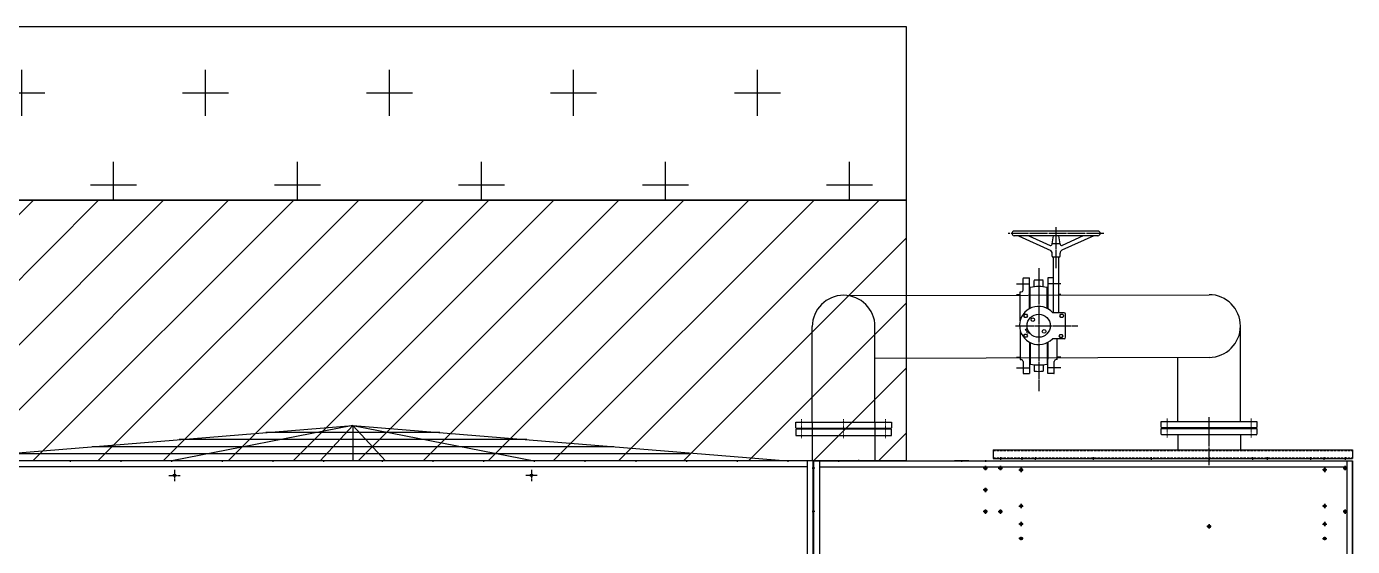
# Model space of a CAD drawing. Header units: millimetres. Extents: x 2905 to 24764, y 2030 to 17488.
# Drawn here: x 7667 to 12243, y 8128 to 9924 of the extents above; entities that cross this region are included whole.
import ezdxf

# ---------------------------------------------------------------- set-up
doc = ezdxf.new("R2010")
doc.units = ezdxf.units.MM
for name, pattern in [('CENTER', [65, 60, -2, 1, -2]), ('DGN Style 4', [4.8, 2.4, -1.2, 0, -1.2]), ('HIDDEN', [3, 2, -1])]:
    doc.linetypes.add(name, pattern=pattern)
doc.layers.get('DEFPOINTS').update_dxf_attribs({"color": 140})
doc.layers.add('CENTER', color=1, linetype='CENTER')
doc.layers.add('숨은선', color=5, linetype='HIDDEN')
doc.layers.add('L(c)', color=1, linetype='DGN Style 4', lineweight=5)

# ---------------------------------------------------------------- blocks, each defined once
blk = doc.blocks.new('_Dot스')
at = {"color": 1}
blk.add_line((3, 0), (-3, 0), dxfattribs=at)
blk = doc.blocks.new('6가로피스')
blk.add_blockref('_Dot스', (0, 0))
blk = doc.blocks.new('6세로피스')
at = {"color": 1}
blk.add_line((0, 3), (0, -3), dxfattribs=at)
blk = doc.blocks.new('9가로피스')
at = {"color": 1}
blk.add_line((-4.5, 0), (4.5, 0), dxfattribs=at)

msp = doc.modelspace()

# ---------------------------------------------------------------- hatches: boundary and pattern name
h = msp.add_hatch()
h.set_pattern_fill('CROSS', scale=50)
h.set_pattern_definition([(0, (-358824.65, 1846114), (317.5, 317.5), [158.75, -476.25]), (90, (-358745.28, 1846034.63), (-317.5, 317.5), [158.75, -476.25])])
h.paths.add_polyline_path([(6885.3, 9923.6), (10703.3, 9923.6), (10703.3, 9323.6), (6885.3, 9323.6)])
h = msp.add_hatch()
h.set_pattern_fill('ANSI31', scale=50)
h.set_pattern_definition([(45, (-358824.65, 1846114), (-112.253202, 112.253202), [])])
h.paths.add_polyline_path([(6885.3, 9323.6), (10703.3, 9323.6), (10703.3, 8423.6), (6885.3, 8423.6)])

# ---------------------------------------------------------------- linework, layer by layer
for p, q in [((11364.7, 9217.3), (11075.7, 9217.3)), ((11364.7, 9201.3), (11075.7, 9201.3)), ((11090.7, 9201.3), (11201.6, 9150.3)), ((11126.7, 9201.3), (11200.1, 9167.5)), ((11206.3, 9173.1), (11211.2, 9201.3)), ((11234.3, 9173), (11229.2, 9201.3)), ((11350.1, 9201.3), (11240.2, 9150.8)), ((11314.2, 9201.3), (11241.3, 9167.8)), ((11206.2, 9172.3), (11206.2, 9173.1)), ((11234.3, 9173), (11206.2, 9173.1)), ((11234.2, 9172.3), (11234.2, 9173)), ((11206.2, 9130.2), (11206.2, 9143)), ((11231.2, 9127.2), (11209.2, 9127.2)), ((11211.2, 8944.3), (11211.2, 9127.2)), ((11229.2, 8944.3), (11229.2, 9127.2)), ((11234.2, 9130.2), (11234.2, 9141.4)), ((11106.2, 9013.3), (11106.2, 9053.3)), ((11108.2, 9055.3), (11128.2, 9055.3)), ((11128.2, 8948.8), (11128.2, 9055.3)), ((11131.2, 8950.4), (11131.2, 9022.6)), ((11145.2, 9024.9), (11145.2, 9047)), ((11175.2, 9024.9), (11175.2, 9047)), ((11189.2, 8950.4), (11189.2, 9022.6)), ((11211.2, 9055.3), (11192.2, 9055.3)), ((11192.2, 9055.3), (11192.2, 8948.8)), ((11084.2, 8998.3), (11096.2, 8998.3)), ((11096.2, 9007.3), (11100.2, 9007.3)), ((11096.2, 8907.2), (11096.2, 9007.3)), ((11128.2, 8948.8), (11128.2, 9006)), ((11192.2, 8948.8), (11192.2, 9006)), ((11236.2, 8998.3), (11229.2, 8998.3)), ((11247.9, 8935.3), (11209.2, 8935.3)), ((11211.2, 8955), (11211.2, 8957.6)), ((11211.2, 8935.3), (11211.2, 8949.8)), ((11229.2, 8955), (11229.2, 8958)), ((11229.2, 8935.3), (11229.2, 8949.5)), ((11252.9, 8850.3), (11252.9, 8930.3)), ((10378.8, 8557.6), (10378.8, 8887.3)), ((10595.1, 8557.6), (10595.1, 8887.3)), ((11856.4, 8559.6), (11856.4, 8889.3)), ((11096.2, 8874.9), (11096.2, 8773.3)), ((11118.6, 8877.9), (11114.1, 8875.1)), ((11120.1, 8874.4), (11116.2, 8871)), ((11122.3, 8871), (11118.6, 8867.1)), ((11124.4, 8868.4), (11122.7, 8863)), ((11128.2, 8833.4), (11128.2, 8725.3)), ((11128.2, 8833.4), (11128.2, 8774.5)), ((11192.2, 8833.4), (11192.2, 8774.5)), ((11192.2, 8725.3), (11192.2, 8833.4)), ((11247.9, 8845.3), (11207.7, 8845.3)), ((11224.2, 8773.3), (11224.2, 8845.3)), ((11131.2, 8831.8), (11131.2, 8757.9)), ((11189.2, 8831.8), (11189.2, 8757.9)), ((11084.2, 8782.3), (11096.2, 8782.3)), ((11096.2, 8773.3), (11100.2, 8773.3)), ((11106.2, 8767.3), (11106.2, 8727.3)), ((11145.2, 8755.6), (11145.2, 8733.5)), ((11175.2, 8755.6), (11175.2, 8733.5)), ((11214.2, 8727.3), (11214.2, 8767.3)), ((11224.2, 8773.3), (11220.2, 8773.3)), ((11236.2, 8782.3), (11224.2, 8782.3)), ((11640.1, 8559.6), (11640.1, 8778.5)), ((11108.2, 8725.3), (11128.2, 8725.3)), ((11212.2, 8725.3), (11192.2, 8725.3)), ((11856.4, 8633.7), (11855.4, 8633.7)), ((11583.3, 8559.6), (11913.3, 8559.6)), ((11583.3, 8539.6), (11583.3, 8559.6)), ((11913.3, 8559.6), (11913.3, 8539.6)), ((10322, 8557.6), (10652, 8557.6)), ((10322, 8537.6), (10322, 8557.6)), ((10322, 8531.6), (10322, 8511.6)), ((10650, 8535.6), (10324, 8535.6)), ((10650, 8533.6), (10324, 8533.6)), ((10378.8, 8557.6), (10378.8, 8423.6)), ((10595.1, 8557.6), (10595.1, 8423.6)), ((10652, 8557.6), (10652, 8537.6)), ((10652, 8511.6), (10652, 8531.6)), ((11583.3, 8535.6), (11913.3, 8535.6)), ((11583.3, 8515.6), (11583.3, 8535.6)), ((11911.3, 8537.6), (11585.3, 8537.6)), ((11911.3, 8513.6), (11585.3, 8513.6)), ((11640.1, 8513.6), (11640.1, 8461.6)), ((11856.4, 8513.6), (11856.4, 8461.6)), ((11913.3, 8535.6), (11913.3, 8515.6)), ((10322, 8511.6), (10652, 8511.6)), ((10381.3, 8423.6), (7205.3, 8423.6)), ((10361.3, 8423.6), (10361.3, 8073.6)), ((10361.3, 8423.6), (10361.3, 8073.6)), ((10381.3, 8073.6), (10381.3, 8423.6)), ((10381.3, 8423.6), (10381.3, 8073.6)), ((10381.3, 8073.6), (10381.3, 8423.6)), ((10381.3, 8423.6), (10381.3, 8073.6)), ((10383.3, 8073.6), (10383.3, 8423.6)), ((10383.3, 8423.6), (10383.3, 8073.6)), ((10403.3, 8423.6), (10403.3, 8073.6)), ((10919.3, 8423.6), (10869.3, 8423.6)), ((10921.3, 8423.6), (10971.3, 8423.6)), ((11003.3, 8461.6), (12243.3, 8461.6)), ((11003.3, 8461.6), (11003.3, 8431.6)), ((11003.3, 8431.6), (12243.3, 8431.6)), ((12223.3, 8423.6), (12223.3, 8073.6)), ((12243.3, 8461.6), (12243.3, 8431.6)), ((12243.3, 8073.6), (12243.3, 8423.6)), ((12243.3, 8423.6), (12243.3, 8073.6)), ((12243.3, 8073.6), (12243.3, 8423.6)), ((12243.3, 8073.6), (12243.3, 8423.6)), ((12243.3, 8423.6), (12243.3, 8073.6)), ((10361.3, 8403.6), (7225.3, 8403.6))]:
    msp.add_line(p, q)
at = {"color": 7}
for p, q in [((10498.3, 8994.9), (11748.3, 8997.5)), ((10595.1, 8778.5), (11748.3, 8781.2)), ((10381.3, 8423.6), (10381.3, 8073.6)), ((10383.3, 8423.6), (12243.3, 8423.6)), ((10403.3, 8403.6), (12223.3, 8403.6))]:
    msp.add_line(p, q, dxfattribs=at)
at = {"color": 3}
for p, q in [((7293.3, 8423.6), (8793.3, 8546)), ((8793.3, 8546), (8167.9, 8423.6)), ((9093.3, 8521.5), (8493.3, 8521.5)), ((8793.3, 8546), (8680.4, 8423.6)), ((8793.3, 8546), (10293.3, 8423.6)), ((8793.3, 8546), (8906.2, 8423.6)), ((8793.3, 8546), (9418.7, 8423.6)), ((9693.3, 8472.6), (7893.3, 8472.6)), ((9393.3, 8497), (8193.3, 8497)), ((9954.1, 8448.1), (7632.5, 8448.1))]:
    msp.add_line(p, q, dxfattribs=at)
at = {"color": 1}
for p, q in [((10469.3, 8426.6), (10469.3, 8420.6)), ((10894.3, 8426.6), (10894.3, 8420.6)), ((10976.3, 8426.6), (10976.3, 8420.6))]:
    msp.add_line(p, q, dxfattribs=at)
at = {"color": 2}
msp.add_line((10538.3, 8426.8), (10538.3, 8423.6), dxfattribs=at)
at = {"color": 7}
msp.add_lwpolyline([(6885.3, 9923.6), (10703.3, 9923.6), (10703.3, 9323.6), (6885.3, 9323.6)], close=True, dxfattribs=at)
for points in [[(6885.3, 9323.6), (10703.3, 9323.6), (10703.3, 8423.6), (6885.3, 8423.6)], [(11118.7, 8929.9), (11121.8, 8924.4), (11118.7, 8919), (11112.3, 8919), (11109.2, 8924.4), (11112.3, 8929.9)], [(11243, 8929.8), (11246.1, 8924.3), (11243, 8918.9), (11236.6, 8918.9), (11233.5, 8924.3), (11236.6, 8929.8)], [(11118.4, 8861.3), (11121.5, 8855.9), (11118.4, 8850.4), (11112.1, 8850.4), (11108.9, 8855.9), (11112.1, 8861.3)], [(11240.6, 8860.5), (11243.7, 8855.1), (11240.6, 8849.6), (11234.3, 8849.6), (11231.1, 8855.1), (11234.3, 8860.5)]]:
    msp.add_lwpolyline(points, close=True)
for centre, radius in [((11160.2, 8890.3), 40), ((11140, 8911.2), 6.12), ((11179, 8870.4), 6.32), ((8177.3, 8373.6), 4.5), ((8177.3, 8373.6), 4.5), ((9409.3, 8373.6), 4.5), ((9409.3, 8373.6), 4.5), ((10976.3, 8398.6), 4.5), ((10976.3, 8398.6), 4.5), ((10976.3, 8398.6), 4.5), ((10976.3, 8398.6), 4.5), ((11028.3, 8398.6), 4.5), ((11028.3, 8398.6), 4.5), ((11028.3, 8398.6), 4.5), ((11028.3, 8398.6), 4.5), ((11099.3, 8392.6), 4.5), ((12147.3, 8392.6), 4.5), ((12218.3, 8398.6), 4.5), ((12218.3, 8398.6), 4.5), ((12218.3, 8398.6), 4.5), ((12218.3, 8398.6), 4.5), ((10976.3, 8323.6), 4.5), ((10976.3, 8323.6), 4.5), ((10976.3, 8323.6), 4.5), ((10976.3, 8323.6), 4.5), ((10976.3, 8248.6), 4.5), ((10976.3, 8248.6), 4.5), ((10976.3, 8248.6), 4.5), ((10976.3, 8248.6), 4.5), ((11028.3, 8248.6), 4.5), ((11028.3, 8248.6), 4.5), ((11028.3, 8248.6), 4.5), ((11028.3, 8248.6), 4.5), ((11099.3, 8267.6), 4.5), ((12147.3, 8267.6), 4.5), ((12218.3, 8248.6), 4.5), ((12218.3, 8248.6), 4.5), ((12218.3, 8248.6), 4.5), ((12218.3, 8248.6), 4.5), ((11099.3, 8205.6), 4.5), ((11748.3, 8197.1), 4.5), ((11748.3, 8197.1), 4.5), ((11748.3, 8197.1), 4.5), ((11748.3, 8197.1), 4.5), ((12147.3, 8205.6), 4.5), ((11099.3, 8155.6), 4.5), ((12147.3, 8155.6), 4.5)]:
    msp.add_circle(centre, radius)
for centre, radius, start, end in [((11075.7, 9209.3), 8, 90, 270), ((11364.7, 9209.3), 8, 270, 90), ((11201.2, 9172.3), 5, 257.5003, 0), ((11239.2, 9172.3), 5, 180, 294.6577), ((11195.9, 9141.6), 10.4, 7.9529, 56.8876), ((11209.2, 9130.2), 3, 180, 270), ((11231.2, 9130.2), 3, 270, 0), ((11244.6, 9141.4), 10.4, 114.6577, 180), ((11108.2, 9053.3), 2, 90, 180), ((11160.2, 8890.3), 135.5, 77.6418, 102.3582), ((11160.2, 8890.3), 157.5, 84.535, 95.465), ((10487, 8887.3), 108.2, 0, 180), ((11100.2, 9013.3), 6, 270, 0), ((11114.5, 9020.7), 20.1, 313.02, 326.2603), ((11205.9, 9020.7), 20.1, 213.7397, 226.98), ((11748.3, 8889.3), 108.2, 270, 90), ((11160.2, 8891.1), 66, 42.032, 316.0452), ((11247.9, 8930.3), 5, 0, 90), ((11247.9, 8850.3), 5, 270, 0), ((11100.2, 8767.3), 6, 0, 90), ((11114.5, 8759.8), 20.1, 33.7397, 46.98), ((11160.2, 8890.3), 135.5, 257.6418, 282.3582), ((11205.9, 8759.8), 20.1, 133.02, 146.2603), ((11220.2, 8767.3), 6, 90, 180), ((11108.2, 8727.3), 2, 180, 270), ((11160.2, 8890.3), 157.5, 264.535, 275.465), ((11212.2, 8727.3), 2, 270, 0), ((10324, 8537.6), 2, 180, 270), ((10324, 8531.6), 2, 90, 180), ((10650, 8537.6), 2, 270, 0), ((10650, 8531.6), 2, 0, 90), ((11585.3, 8539.6), 2, 180, 270), ((11585.3, 8515.6), 2, 180, 270), ((11911.3, 8539.6), 2, 270, 0), ((11911.3, 8515.6), 2, 270, 0)]:
    msp.add_arc(centre, radius, start, end)
at = {"layer": 'CENTER'}
for p, q in [((11385.4, 9209.3), (11054.8, 9209.3)), ((11220.2, 9089.6), (11220.2, 9230.5)), ((11160.2, 9089.5), (11160.2, 8664.3)), ((11084.2, 9035.3), (11128.2, 9035.3)), ((11236.2, 9035.3), (11192.2, 9035.3)), ((11080.7, 8890.3), (11295.8, 8890.3)), ((11084.2, 8745.3), (11128.2, 8745.3)), ((11236.2, 8745.3), (11192.2, 8745.3)), ((11748.3, 8409), (11748.3, 8574.6)), ((10983.8, 8398.6), (10968.8, 8398.6)), ((10983.8, 8398.6), (10968.8, 8398.6)), ((10983.8, 8398.6), (10968.8, 8398.6)), ((10983.8, 8398.6), (10968.8, 8398.6)), ((10982, 8398.6), (10970.6, 8398.6)), ((10970.6, 8398.6), (10982, 8398.6)), ((10982, 8398.6), (10970.6, 8398.6)), ((10970.6, 8398.6), (10982, 8398.6)), ((10976.3, 8391.1), (10976.3, 8406.1)), ((10976.3, 8406.1), (10976.3, 8391.1)), ((10976.3, 8406.1), (10976.3, 8391.1)), ((10976.3, 8406.1), (10976.3, 8391.1)), ((11020.8, 8398.6), (11035.8, 8398.6)), ((11020.8, 8398.6), (11035.8, 8398.6)), ((11020.8, 8398.6), (11035.8, 8398.6)), ((11020.8, 8398.6), (11035.8, 8398.6)), ((11023.3, 8398.6), (11033.3, 8398.6)), ((11023.3, 8398.6), (11033.3, 8398.6)), ((11023.3, 8398.6), (11033.3, 8398.6)), ((11023.3, 8398.6), (11033.3, 8398.6)), ((11023.3, 8398.6), (11033.3, 8398.6)), ((11023.3, 8398.6), (11033.3, 8398.6)), ((11023.3, 8398.6), (11033.3, 8398.6)), ((11023.3, 8398.6), (11033.3, 8398.6)), ((11028.3, 8391.1), (11028.3, 8406.1)), ((11028.3, 8406.1), (11028.3, 8391.1)), ((11028.3, 8406.1), (11028.3, 8391.1)), ((11028.3, 8406.1), (11028.3, 8391.1)), ((11028.3, 8393.6), (11028.3, 8403.6)), ((11028.3, 8403.6), (11028.3, 8393.6)), ((11028.3, 8403.6), (11028.3, 8393.6)), ((11028.3, 8403.6), (11028.3, 8393.6)), ((11028.3, 8393.6), (11028.3, 8403.6)), ((11028.3, 8403.6), (11028.3, 8393.6)), ((11028.3, 8403.6), (11028.3, 8393.6)), ((11028.3, 8403.6), (11028.3, 8393.6)), ((11091.8, 8392.6), (11106.8, 8392.6)), ((11091.8, 8392.6), (11106.8, 8392.6)), ((11091.8, 8392.6), (11106.8, 8392.6)), ((11091.8, 8392.6), (11106.8, 8392.6)), ((11104.3, 8392.6), (11094.3, 8392.6)), ((11104.3, 8392.6), (11094.3, 8392.6)), ((11104.3, 8392.6), (11094.3, 8392.6)), ((11104.3, 8392.6), (11094.3, 8392.6)), ((11104.3, 8392.6), (11094.3, 8392.6)), ((11104.3, 8392.6), (11094.3, 8392.6)), ((11104.3, 8392.6), (11094.3, 8392.6)), ((11104.3, 8392.6), (11094.3, 8392.6)), ((11099.3, 8385.1), (11099.3, 8400.1)), ((11099.3, 8400.1), (11099.3, 8385.1)), ((11099.3, 8400.1), (11099.3, 8385.1)), ((11099.3, 8400.1), (11099.3, 8385.1)), ((11099.3, 8398.2), (11099.3, 8386.8)), ((11099.3, 8398.2), (11099.3, 8386.8)), ((12154.8, 8392.6), (12139.8, 8392.6)), ((12154.8, 8392.6), (12139.8, 8392.6)), ((12154.8, 8392.6), (12139.8, 8392.6)), ((12154.8, 8392.6), (12139.8, 8392.6)), ((12142.3, 8392.6), (12152.3, 8392.6)), ((12142.3, 8392.6), (12152.3, 8392.6)), ((12142.3, 8392.6), (12152.3, 8392.6)), ((12142.3, 8392.6), (12152.3, 8392.6)), ((12142.3, 8392.6), (12152.3, 8392.6)), ((12142.3, 8392.6), (12152.3, 8392.6)), ((12142.3, 8392.6), (12152.3, 8392.6)), ((12142.3, 8392.6), (12152.3, 8392.6)), ((12147.3, 8385.1), (12147.3, 8400.1)), ((12147.3, 8400.1), (12147.3, 8385.1)), ((12147.3, 8400.1), (12147.3, 8385.1)), ((12147.3, 8400.1), (12147.3, 8385.1)), ((12147.3, 8398.2), (12147.3, 8386.8)), ((12147.3, 8398.2), (12147.3, 8386.8)), ((12225.8, 8398.6), (12210.8, 8398.6)), ((12225.8, 8398.6), (12210.8, 8398.6)), ((12225.8, 8398.6), (12210.8, 8398.6)), ((12225.8, 8398.6), (12210.8, 8398.6)), ((12223.3, 8398.6), (12213.3, 8398.6)), ((12223.3, 8398.6), (12213.3, 8398.6)), ((12223.3, 8398.6), (12213.3, 8398.6)), ((12223.3, 8398.6), (12213.3, 8398.6)), ((12223.3, 8398.6), (12213.3, 8398.6)), ((12223.3, 8398.6), (12213.3, 8398.6)), ((12223.3, 8398.6), (12213.3, 8398.6)), ((12223.3, 8398.6), (12213.3, 8398.6)), ((12218.3, 8391.1), (12218.3, 8406.1)), ((12218.3, 8406.1), (12218.3, 8391.1)), ((12218.3, 8406.1), (12218.3, 8391.1)), ((12218.3, 8406.1), (12218.3, 8391.1)), ((12218.3, 8393.6), (12218.3, 8403.6)), ((12218.3, 8403.6), (12218.3, 8393.6)), ((12218.3, 8403.6), (12218.3, 8393.6)), ((12218.3, 8403.6), (12218.3, 8393.6)), ((12218.3, 8393.6), (12218.3, 8403.6)), ((12218.3, 8403.6), (12218.3, 8393.6)), ((12218.3, 8403.6), (12218.3, 8393.6)), ((12218.3, 8403.6), (12218.3, 8393.6)), ((10976.3, 8316.1), (10976.3, 8331.1)), ((10976.3, 8331.1), (10976.3, 8316.1)), ((10976.3, 8331.1), (10976.3, 8316.1)), ((10976.3, 8331.1), (10976.3, 8316.1)), ((10983.8, 8323.6), (10968.8, 8323.6)), ((10983.8, 8323.6), (10968.8, 8323.6)), ((10983.8, 8323.6), (10968.8, 8323.6)), ((10983.8, 8323.6), (10968.8, 8323.6)), ((10982, 8323.6), (10970.6, 8323.6)), ((10970.6, 8323.6), (10982, 8323.6)), ((10982, 8323.6), (10970.6, 8323.6)), ((10970.6, 8323.6), (10982, 8323.6)), ((10983.8, 8248.6), (10968.8, 8248.6)), ((10983.8, 8248.6), (10968.8, 8248.6)), ((10983.8, 8248.6), (10968.8, 8248.6)), ((10983.8, 8248.6), (10968.8, 8248.6)), ((10982, 8248.6), (10970.6, 8248.6)), ((10970.6, 8248.6), (10982, 8248.6)), ((10982, 8248.6), (10970.6, 8248.6)), ((10970.6, 8248.6), (10982, 8248.6)), ((10976.3, 8241.1), (10976.3, 8256.1)), ((10976.3, 8256.1), (10976.3, 8241.1)), ((10976.3, 8256.1), (10976.3, 8241.1)), ((10976.3, 8256.1), (10976.3, 8241.1)), ((11020.8, 8248.6), (11035.8, 8248.6)), ((11020.8, 8248.6), (11035.8, 8248.6)), ((11020.8, 8248.6), (11035.8, 8248.6)), ((11020.8, 8248.6), (11035.8, 8248.6)), ((11023.3, 8248.6), (11033.3, 8248.6)), ((11023.3, 8248.6), (11033.3, 8248.6)), ((11023.3, 8248.6), (11033.3, 8248.6)), ((11023.3, 8248.6), (11033.3, 8248.6)), ((11023.3, 8248.6), (11033.3, 8248.6)), ((11023.3, 8248.6), (11033.3, 8248.6)), ((11023.3, 8248.6), (11033.3, 8248.6)), ((11023.3, 8248.6), (11033.3, 8248.6)), ((11028.3, 8241.1), (11028.3, 8256.1)), ((11028.3, 8256.1), (11028.3, 8241.1)), ((11028.3, 8256.1), (11028.3, 8241.1)), ((11028.3, 8256.1), (11028.3, 8241.1)), ((11028.3, 8243.6), (11028.3, 8253.6)), ((11028.3, 8253.6), (11028.3, 8243.6)), ((11028.3, 8253.6), (11028.3, 8243.6)), ((11028.3, 8253.6), (11028.3, 8243.6)), ((11028.3, 8243.6), (11028.3, 8253.6)), ((11028.3, 8253.6), (11028.3, 8243.6)), ((11028.3, 8253.6), (11028.3, 8243.6)), ((11028.3, 8253.6), (11028.3, 8243.6)), ((11091.8, 8267.6), (11106.8, 8267.6)), ((11091.8, 8267.6), (11106.8, 8267.6)), ((11091.8, 8267.6), (11106.8, 8267.6)), ((11091.8, 8267.6), (11106.8, 8267.6)), ((11104.3, 8267.6), (11094.3, 8267.6)), ((11104.3, 8267.6), (11094.3, 8267.6)), ((11104.3, 8267.6), (11094.3, 8267.6)), ((11104.3, 8267.6), (11094.3, 8267.6)), ((11104.3, 8267.6), (11094.3, 8267.6)), ((11104.3, 8267.6), (11094.3, 8267.6)), ((11104.3, 8267.6), (11094.3, 8267.6)), ((11104.3, 8267.6), (11094.3, 8267.6)), ((11099.3, 8260.1), (11099.3, 8275.1)), ((11099.3, 8275.1), (11099.3, 8260.1)), ((11099.3, 8275.1), (11099.3, 8260.1)), ((11099.3, 8275.1), (11099.3, 8260.1)), ((11099.3, 8273.2), (11099.3, 8261.8)), ((11099.3, 8273.2), (11099.3, 8261.8)), ((12154.8, 8267.6), (12139.8, 8267.6)), ((12154.8, 8267.6), (12139.8, 8267.6)), ((12154.8, 8267.6), (12139.8, 8267.6)), ((12154.8, 8267.6), (12139.8, 8267.6)), ((12142.3, 8267.6), (12152.3, 8267.6)), ((12142.3, 8267.6), (12152.3, 8267.6)), ((12142.3, 8267.6), (12152.3, 8267.6)), ((12142.3, 8267.6), (12152.3, 8267.6)), ((12142.3, 8267.6), (12152.3, 8267.6)), ((12142.3, 8267.6), (12152.3, 8267.6)), ((12142.3, 8267.6), (12152.3, 8267.6)), ((12142.3, 8267.6), (12152.3, 8267.6)), ((12147.3, 8260.1), (12147.3, 8275.1)), ((12147.3, 8275.1), (12147.3, 8260.1)), ((12147.3, 8275.1), (12147.3, 8260.1)), ((12147.3, 8275.1), (12147.3, 8260.1)), ((12147.3, 8273.2), (12147.3, 8261.8)), ((12147.3, 8273.2), (12147.3, 8261.8)), ((12225.8, 8248.6), (12210.8, 8248.6)), ((12225.8, 8248.6), (12210.8, 8248.6)), ((12225.8, 8248.6), (12210.8, 8248.6)), ((12225.8, 8248.6), (12210.8, 8248.6)), ((12223.3, 8248.6), (12213.3, 8248.6)), ((12223.3, 8248.6), (12213.3, 8248.6)), ((12223.3, 8248.6), (12213.3, 8248.6)), ((12223.3, 8248.6), (12213.3, 8248.6)), ((12223.3, 8248.6), (12213.3, 8248.6)), ((12223.3, 8248.6), (12213.3, 8248.6)), ((12223.3, 8248.6), (12213.3, 8248.6)), ((12223.3, 8248.6), (12213.3, 8248.6)), ((12218.3, 8241.1), (12218.3, 8256.1)), ((12218.3, 8256.1), (12218.3, 8241.1)), ((12218.3, 8256.1), (12218.3, 8241.1)), ((12218.3, 8256.1), (12218.3, 8241.1)), ((12218.3, 8243.6), (12218.3, 8253.6)), ((12218.3, 8253.6), (12218.3, 8243.6)), ((12218.3, 8253.6), (12218.3, 8243.6)), ((12218.3, 8253.6), (12218.3, 8243.6)), ((12218.3, 8243.6), (12218.3, 8253.6)), ((12218.3, 8253.6), (12218.3, 8243.6)), ((12218.3, 8253.6), (12218.3, 8243.6)), ((12218.3, 8253.6), (12218.3, 8243.6)), ((11106.8, 8205.6), (11091.8, 8205.6)), ((11106.8, 8205.6), (11091.8, 8205.6)), ((11106.8, 8205.6), (11091.8, 8205.6)), ((11106.8, 8205.6), (11091.8, 8205.6)), ((11105, 8205.6), (11093.6, 8205.6)), ((11093.6, 8205.6), (11105, 8205.6)), ((11105, 8205.6), (11093.6, 8205.6)), ((11093.6, 8205.6), (11105, 8205.6)), ((11099.3, 8198.1), (11099.3, 8213.1)), ((11099.3, 8213.1), (11099.3, 8198.1)), ((11099.3, 8213.1), (11099.3, 8198.1)), ((11099.3, 8213.1), (11099.3, 8198.1)), ((11099.3, 8211.3), (11099.3, 8199.8)), ((11099.3, 8211.3), (11099.3, 8199.8)), ((11755.8, 8197.1), (11740.8, 8197.1)), ((11755.8, 8197.1), (11740.8, 8197.1)), ((11755.8, 8197.1), (11740.8, 8197.1)), ((11755.8, 8197.1), (11740.8, 8197.1)), ((11754, 8197.1), (11742.6, 8197.1)), ((11742.6, 8197.1), (11754, 8197.1)), ((11742.6, 8197.1), (11754, 8197.1)), ((11748.3, 8189.6), (11748.3, 8204.6)), ((11748.3, 8204.6), (11748.3, 8189.6)), ((11748.3, 8204.6), (11748.3, 8189.6)), ((11748.3, 8204.6), (11748.3, 8189.6)), ((11748.3, 8202.8), (11748.3, 8191.3)), ((11748.3, 8202.8), (11748.3, 8191.3)), ((12139.8, 8205.6), (12154.8, 8205.6)), ((12139.8, 8205.6), (12154.8, 8205.6)), ((12139.8, 8205.6), (12154.8, 8205.6)), ((12139.8, 8205.6), (12154.8, 8205.6)), ((12141.6, 8205.6), (12153, 8205.6)), ((12153, 8205.6), (12141.6, 8205.6)), ((12141.6, 8205.6), (12153, 8205.6)), ((12153, 8205.6), (12141.6, 8205.6)), ((12147.3, 8198.1), (12147.3, 8213.1)), ((12147.3, 8213.1), (12147.3, 8198.1)), ((12147.3, 8213.1), (12147.3, 8198.1)), ((12147.3, 8213.1), (12147.3, 8198.1)), ((12147.3, 8211.3), (12147.3, 8199.8)), ((12147.3, 8211.3), (12147.3, 8199.8)), ((11106.8, 8155.6), (11091.8, 8155.6)), ((11106.8, 8155.6), (11091.8, 8155.6)), ((11106.8, 8155.6), (11091.8, 8155.6)), ((11106.8, 8155.6), (11091.8, 8155.6)), ((11105, 8155.6), (11093.6, 8155.6)), ((11093.6, 8155.6), (11105, 8155.6)), ((11105, 8155.6), (11093.6, 8155.6)), ((11093.6, 8155.6), (11105, 8155.6)), ((11099.3, 8149.8), (11099.3, 8161.3)), ((11099.3, 8149.8), (11099.3, 8161.3)), ((12139.8, 8155.6), (12154.8, 8155.6)), ((12139.8, 8155.6), (12154.8, 8155.6)), ((12139.8, 8155.6), (12154.8, 8155.6)), ((12139.8, 8155.6), (12154.8, 8155.6)), ((12141.6, 8155.6), (12153, 8155.6)), ((12153, 8155.6), (12141.6, 8155.6)), ((12141.6, 8155.6), (12153, 8155.6)), ((12153, 8155.6), (12141.6, 8155.6)), ((12147.3, 8149.8), (12147.3, 8161.3)), ((12147.3, 8149.8), (12147.3, 8161.3))]:
    msp.add_line(p, q, dxfattribs=at)
at = {"layer": 'CENTER', "ltscale": 0.5}
for p, q in [((8177.3, 8393.1), (8177.3, 8354.1)), ((9409.3, 8393.1), (9409.3, 8354.1)), ((8157.8, 8373.6), (8196.8, 8373.6)), ((9428.8, 8373.6), (9389.8, 8373.6))]:
    msp.add_line(p, q, dxfattribs=at)
at = {"layer": 'DEFPOINTS'}
msp.add_line((8793.3, 8546), (8793.3, 8423.6), dxfattribs=at)
at = {"layer": 'L(c)'}
for p, q in [((10342, 8567.6), (10342, 8525.6)), ((10487, 8567.6), (10487, 8525.6)), ((10632, 8567.6), (10632, 8525.6)), ((11603.3, 8569.6), (11603.3, 8527.6)), ((11603.3, 8567.6), (11603.3, 8525.6)), ((11748.3, 8569.6), (11748.3, 8527.6)), ((11748.3, 8567.6), (11748.3, 8525.6)), ((11748.3, 8499.6), (11748.3, 8559.6)), ((11893.3, 8569.6), (11893.3, 8527.6)), ((11893.3, 8567.6), (11893.3, 8525.6)), ((10342, 8501.6), (10342, 8543.6)), ((10487, 8501.6), (10487, 8543.6)), ((10632, 8501.6), (10632, 8543.6)), ((11603.3, 8545.6), (11603.3, 8503.6)), ((11748.3, 8545.6), (11748.3, 8503.6)), ((11893.3, 8545.6), (11893.3, 8503.6))]:
    msp.add_line(p, q, dxfattribs=at)
at = {"layer": '숨은선', "ltscale": 4}
for p, q in [((11003.3, 8459.6), (12243.3, 8459.6)), ((11003.3, 8433.6), (12243.3, 8433.6))]:
    msp.add_line(p, q, dxfattribs=at)

# ---------------------------------------------------------------- block references
for p in [(7817.3, 8423.6), (7992.3, 8423.6), (8167.3, 8423.6), (8342.3, 8423.6), (8517.3, 8423.6), (8692.3, 8423.6)]:
    msp.add_blockref('6세로피스', p)
at = {"xscale": -1}
for name, p in [('6세로피스', (8894.3, 8423.6)), ('6세로피스', (9069.3, 8423.6)), ('6세로피스', (9244.3, 8423.6)), ('6세로피스', (9419.3, 8423.6)), ('6세로피스', (9594.3, 8423.6)), ('6세로피스', (9769.3, 8423.6)), ('6세로피스', (9944.3, 8423.6)), ('6세로피스', (10119.3, 8423.6)), ('6세로피스', (10294.3, 8423.6)), ('6가로피스', (10381.3, 8398.6)), ('9가로피스', (10383.3, 8398.6)), ('6가로피스', (10381.3, 8248.6)), ('9가로피스', (10383.3, 8248.6))]:
    msp.add_blockref(name, p, dxfattribs=at)
at = {"xscale": -1, "rotation": 90}
for p in [(11028.3, 8431.6), (11102.3, 8431.6), (11148.3, 8431.6), (11348.3, 8431.6), (11548.3, 8431.6), (11748.3, 8431.6), (11898.3, 8431.6), (11948.3, 8431.6), (12098.3, 8431.6), (12144.3, 8431.6), (12218.3, 8431.6)]:
    msp.add_blockref('9가로피스', p, dxfattribs=at)

doc.saveas('drawing.dxf')
